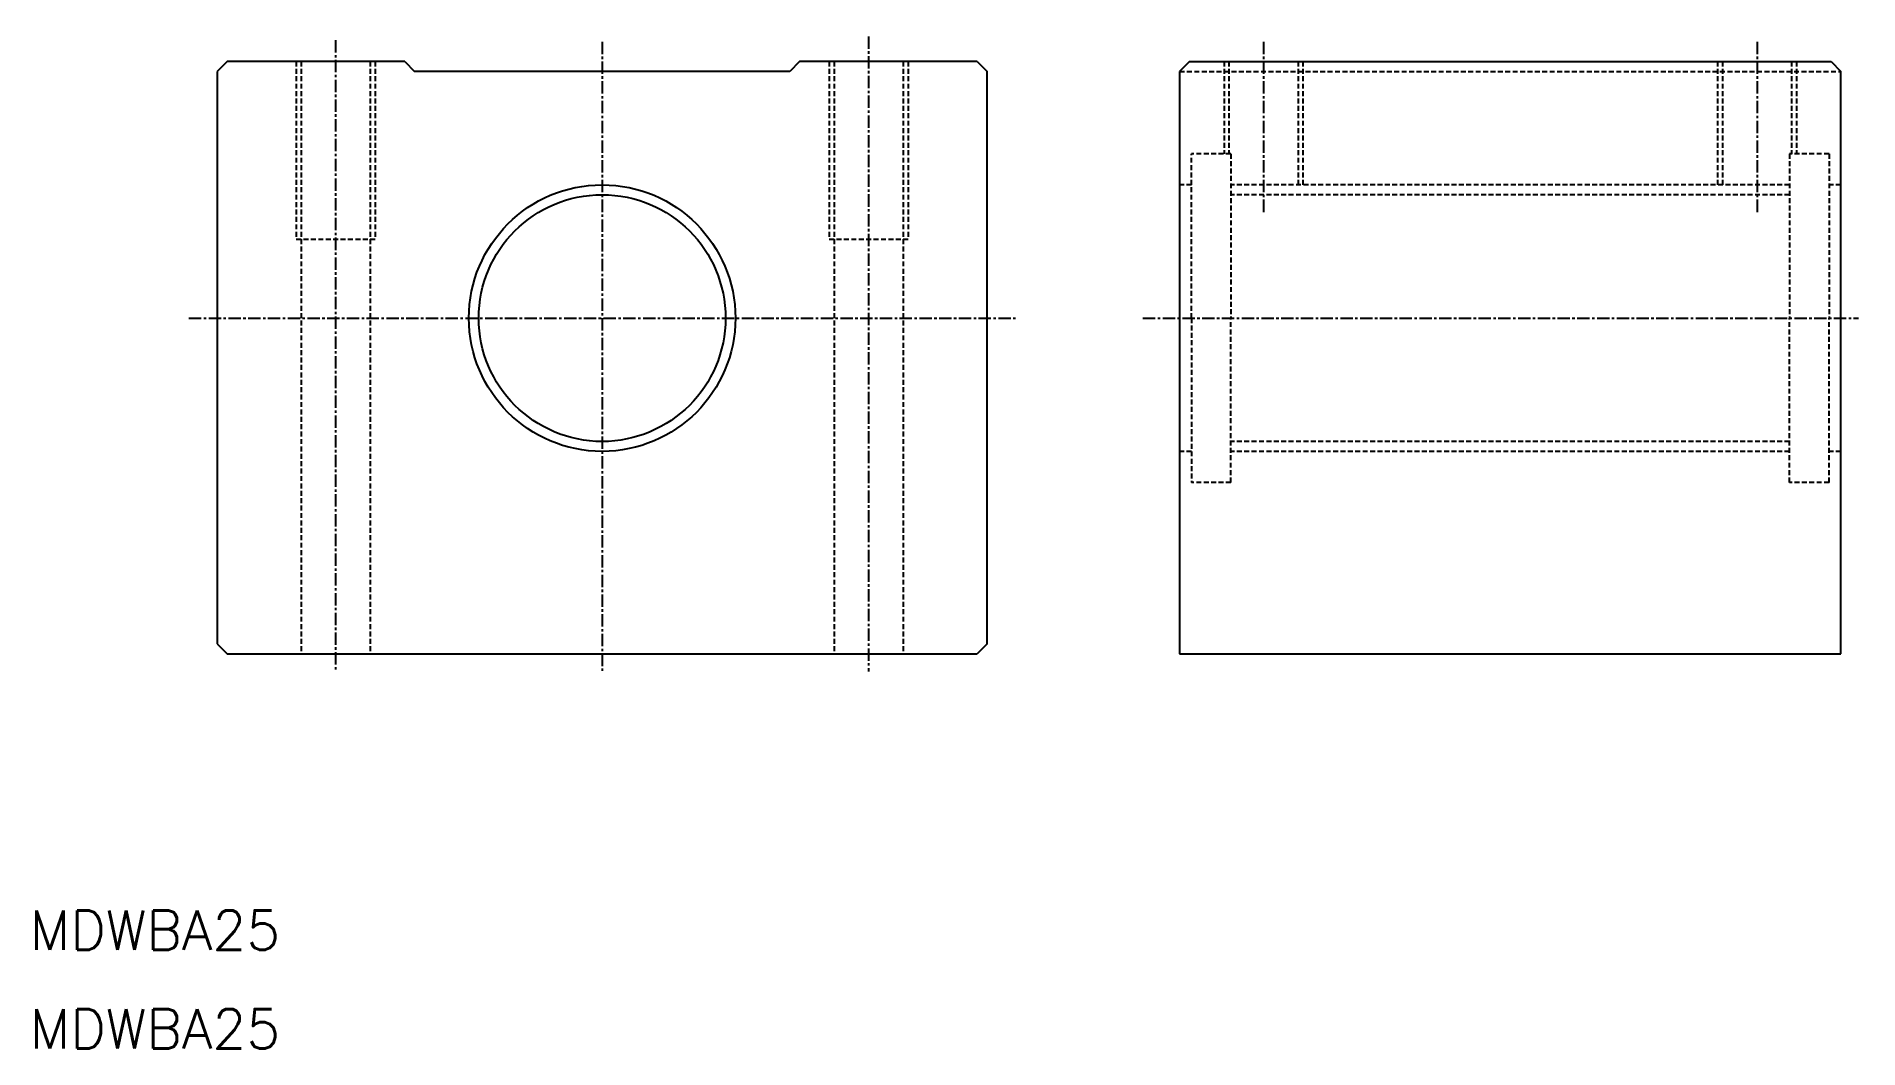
# Model space of a CAD drawing. Extents: x 11 to 195, y 10 to 113.
import ezdxf

# ---------------------------------------------------------------- set-up
doc = ezdxf.new("R2010")
doc.units = 0
doc.linetypes.add('CENTER', pattern=[2, 1.25, -0.25, 0.25, -0.25])
doc.linetypes.add('DASHED', pattern=[0.75, 0.5, -0.25])
doc.layers.get('0').update_dxf_attribs({"linetype": 'CONTINUOUS'})
doc.layers.add('CENTER', color=1, linetype='CENTER')
doc.styles.get("Standard").update_dxf_attribs({"font": 'txt.shx', "bigfont": 'bigfont.shx'})

msp = doc.modelspace()

# ---------------------------------------------------------------- linework, layer by layer
at = {"color": 7, "linetype": 'CONTINUOUS'}
for p, q in [((30, 110), (29, 109)), ((29, 109), (29, 51)), ((48, 110), (30, 110)), ((48, 110), (49, 109)), ((87, 109), (49, 109)), ((88, 110), (87, 109)), ((106, 110), (88, 110)), ((106, 110), (107, 109)), ((107, 51), (107, 109)), ((127.5, 110), (126.5, 109)), ((126.5, 109), (126.5, 50)), ((127.5, 110), (192.5, 110)), ((192.5, 110), (193.5, 109)), ((193.5, 50), (193.5, 109)), ((29, 51), (30, 50)), ((30, 50), (106, 50)), ((107, 51), (106, 50)), ((126.5, 50), (193.5, 50))]:
    msp.add_line(p, q, dxfattribs=at)
at = {"color": 3, "linetype": 'DASHED'}
for p, q in [((37, 110), (37, 92)), ((37.5, 110), (37.5, 50)), ((44.5, 110), (44.5, 50)), ((45, 110), (45, 92)), ((91, 110), (91, 92)), ((91.5, 110), (91.5, 50)), ((98.5, 110), (98.5, 50)), ((99, 110), (99, 92)), ((126.5, 109), (193.5, 109)), ((131, 110), (131, 100.65)), ((131.5, 110), (131.5, 100.65)), ((138.5, 110), (138.5, 97.5)), ((139, 110), (139, 97.5)), ((181, 110), (181, 97.5)), ((181.5, 110), (181.5, 97.5)), ((188.5, 110), (188.5, 100.65)), ((189, 110), (189, 100.65)), ((127.7, 84), (127.7, 100.65)), ((131.7, 100.65), (127.7, 100.65)), ((131.7, 100.65), (131.7, 84)), ((188.3, 100.65), (188.3, 84)), ((192.3, 100.65), (188.3, 100.65)), ((192.3, 100.65), (192.3, 84)), ((127.7, 97.5), (126.5, 97.5)), ((188.3, 97.5), (131.7, 97.5)), ((188.3, 96.5), (131.7, 96.5)), ((193.5, 97.5), (192.3, 97.5)), ((37, 92), (45, 92)), ((91, 92), (99, 92)), ((127.7, 84), (127.7, 67.35)), ((131.7, 67.35), (131.7, 84)), ((188.3, 67.35), (188.3, 84)), ((192.3, 67.35), (192.3, 84)), ((127.7, 70.5), (126.5, 70.5)), ((188.3, 71.5), (131.7, 71.5)), ((188.3, 70.5), (131.7, 70.5)), ((193.5, 70.5), (192.3, 70.5)), ((131.7, 67.35), (127.7, 67.35)), ((192.3, 67.35), (188.3, 67.35))]:
    msp.add_line(p, q, dxfattribs=at)
at = {"color": 7, "linetype": 'CONTINUOUS'}
for radius in [13.5, 12.5]:
    msp.add_circle((68, 84), radius, dxfattribs=at)
at = {"layer": 'CENTER', "color": 1, "linetype": 'CENTER'}
for p, q in [((41, 112.15), (41, 48.21)), ((68, 112), (68, 48)), ((95, 112.54), (95, 48.21)), ((135, 112), (135, 94.5)), ((185, 112), (185, 94.5)), ((26.14, 84), (109.86, 84)), ((122.79, 84), (195.29, 84))]:
    msp.add_line(p, q, dxfattribs=at)

# ---------------------------------------------------------------- texts
at = {"color": 7, "linetype": 'CONTINUOUS'}
for p in [(10, 20), (10, 10)]:
    msp.add_text('MDWBA25', height=4, dxfattribs=at).set_placement(p)

doc.saveas('drawing.dxf')
